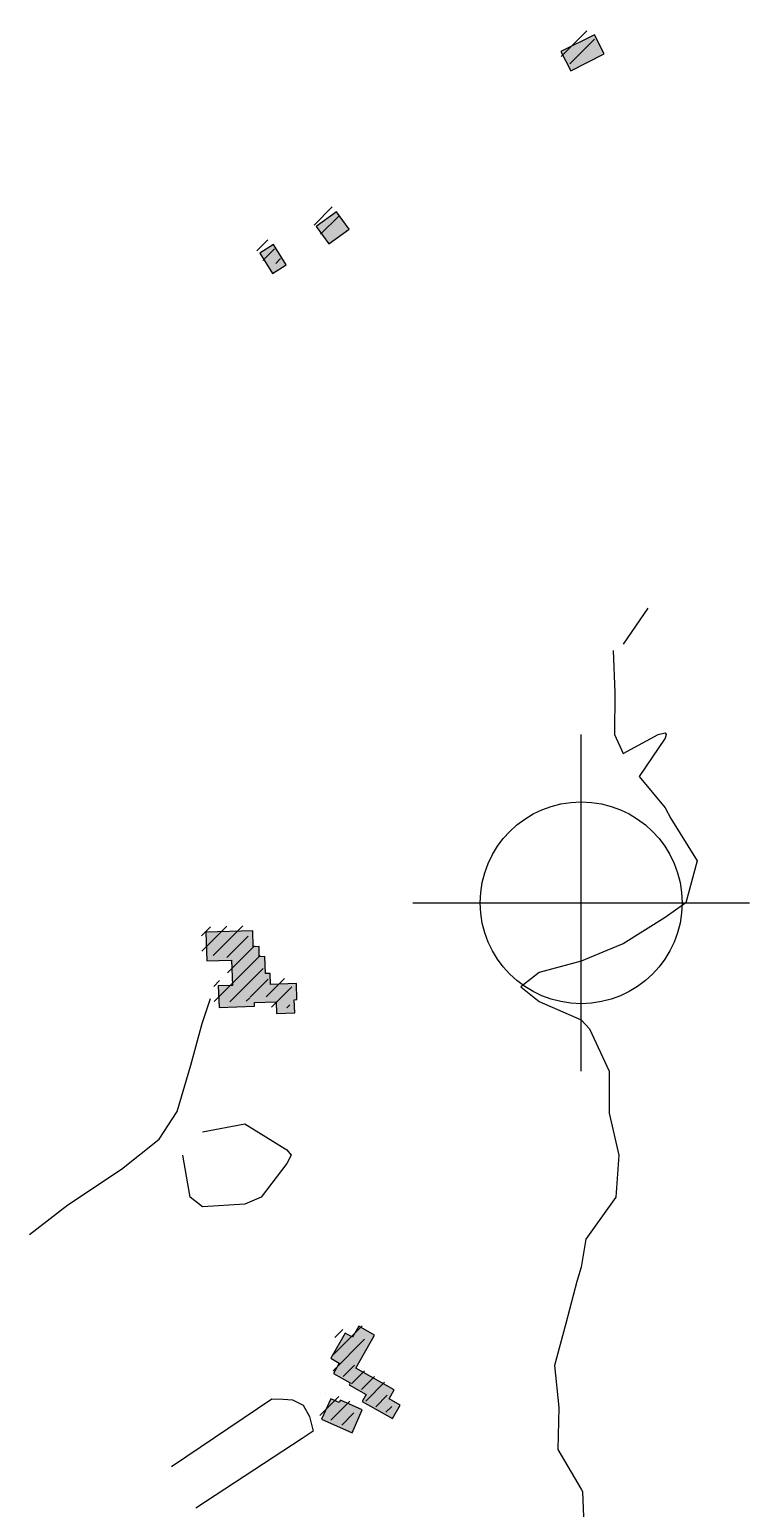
# Model space of a CAD drawing. Extents: x 6376870 to 6544053, y 1818313 to 2076828.
# Drawn here: x 6472002 to 6473029, y 1888559 to 1890668 of the extents above; entities that cross this region are included whole.
import ezdxf

# ---------------------------------------------------------------- set-up
doc = ezdxf.new("R2010")
doc.units = 21
for name, color, linetype in [('BUILDINGS', 9, 'Continuous'), ('CL_LOCAL', 4, 'Continuous'), ('CONTOUR_INDEX', 150, 'Continuous'), ('CONTOUR_MAJOR', 92, 'Continuous')]:
    doc.layers.add(name, color=color, linetype=linetype)

msp = doc.modelspace()

# ---------------------------------------------------------------- hatches: boundary and pattern name
at = {"layer": 'BUILDINGS_HATCH'}
for points in [[(6472760.2, 1890637.1), (6472774.1, 1890609.4), (6472821.8, 1890633.7), (6472807.9, 1890661)], [(6472428.9, 1890362.6), (6472458.2, 1890383.6), (6472440.2, 1890408.4), (6472411.2, 1890387.4)], [(6472348.7, 1890320.3), (6472368.3, 1890332.6), (6472350, 1890361.8), (6472330.5, 1890349.5)], [(6472272.6, 1889273.5), (6472323.3, 1889275.1), (6472323.1, 1889280.6), (6472353.8, 1889281.6), (6472354.3, 1889264.8), (6472380.4, 1889265.8), (6472379.9, 1889284.4), (6472383.6, 1889284.8), (6472383.1, 1889307.7), (6472346.1, 1889306.4), (6472345.6, 1889321.7), (6472338.7, 1889321.7), (6472337.9, 1889346.1), (6472329.9, 1889345.8), (6472329.6, 1889360.3), (6472321.3, 1889360), (6472320.5, 1889382.9), (6472253.7, 1889381), (6472255, 1889339.8), (6472290.3, 1889340.8), (6472291.6, 1889304.7), (6472271.5, 1889304.1)], [(6472494.4, 1888805.8), (6472471.8, 1888818.7), (6472462.8, 1888803), (6472452.2, 1888808.9), (6472432, 1888773.3), (6472444, 1888766.3), (6472435.7, 1888751.4), (6472459.7, 1888737.9), (6472458, 1888735), (6472482.6, 1888721.4), (6472476.8, 1888711.2), (6472520.1, 1888687), (6472531, 1888706.3), (6472515.3, 1888715.1), (6472522.5, 1888727.8), (6472467.5, 1888759)], [(6472476.8, 1888699.6), (6472445.6, 1888713.5), (6472444.1, 1888709.9), (6472431.8, 1888715.4), (6472418.8, 1888686.3), (6472462.3, 1888666.8)]]:
    msp.add_hatch(color=251, dxfattribs=at).paths.add_polyline_path(points)
at = {"layer": 'BUILDINGS_SHADOW'}
h = msp.add_hatch(dxfattribs=at)
h.set_pattern_fill('ANSI31', scale=5)
h.paths.add_polyline_path([(6472753.4, 1890644.5), (6472767.3, 1890616.7), (6472815, 1890641), (6472801, 1890668.3)])
h = msp.add_hatch(dxfattribs=at)
h.set_pattern_fill('ANSI31', scale=5)
h.paths.add_polyline_path([(6472422.1, 1890369.9), (6472451.4, 1890390.9), (6472433.4, 1890415.8), (6472404.4, 1890394.7)])
h = msp.add_hatch(dxfattribs=at)
h.set_pattern_fill('ANSI31', scale=5)
h.paths.add_polyline_path([(6472341.9, 1890327.6), (6472361.4, 1890339.9), (6472343.2, 1890369.1), (6472323.6, 1890356.8)])
h = msp.add_hatch(dxfattribs=at)
h.set_pattern_fill('ANSI31', scale=5)
h.paths.add_polyline_path([(6472265.8, 1889280.8), (6472316.5, 1889282.5), (6472316.2, 1889287.9), (6472346.9, 1889288.9), (6472347.5, 1889272.2), (6472373.6, 1889273.2), (6472373, 1889291.7), (6472376.8, 1889292.1), (6472376.3, 1889315), (6472339.3, 1889313.7), (6472338.8, 1889329), (6472331.9, 1889329), (6472331.1, 1889353.4), (6472323.1, 1889353.1), (6472322.8, 1889367.7), (6472314.5, 1889367.3), (6472313.7, 1889390.3), (6472246.9, 1889388.3), (6472248.2, 1889347.2), (6472283.5, 1889348.1), (6472284.8, 1889312.1), (6472264.7, 1889311.4)])
h = msp.add_hatch(dxfattribs=at)
h.set_pattern_fill('ANSI31', scale=5)
h.paths.add_polyline_path([(6472487.6, 1888813.2), (6472464.9, 1888826), (6472456, 1888810.4), (6472445.4, 1888816.2), (6472425.2, 1888780.6), (6472437.2, 1888773.6), (6472428.9, 1888758.7), (6472452.9, 1888745.2), (6472451.2, 1888742.3), (6472475.8, 1888728.7), (6472470, 1888718.5), (6472513.3, 1888694.4), (6472524.2, 1888713.6), (6472508.5, 1888722.4), (6472515.7, 1888735.1), (6472460.7, 1888766.3)])
h = msp.add_hatch(dxfattribs=at)
h.set_pattern_fill('ANSI31', scale=5)
h.paths.add_polyline_path([(6472470, 1888706.9), (6472438.8, 1888720.8), (6472437.3, 1888717.2), (6472425, 1888722.7), (6472412, 1888693.6), (6472455.5, 1888674.2)])

# ---------------------------------------------------------------- linework, layer by layer
at = {"layer": 'BUILDINGS'}
for points in [[(6472760.2, 1890637.1), (6472774.1, 1890609.4), (6472821.8, 1890633.7), (6472807.9, 1890661), (6472760.2, 1890637.1)], [(6472428.9, 1890362.6), (6472458.2, 1890383.6), (6472440.2, 1890408.4), (6472411.2, 1890387.4), (6472428.9, 1890362.6)], [(6472348.7, 1890320.3), (6472368.3, 1890332.6), (6472350, 1890361.8), (6472330.5, 1890349.5), (6472348.7, 1890320.3)], [(6472272.6, 1889273.5), (6472323.3, 1889275.1), (6472323.1, 1889280.6), (6472353.8, 1889281.6), (6472354.3, 1889264.8), (6472380.4, 1889265.8), (6472379.9, 1889284.4), (6472383.6, 1889284.8), (6472383.1, 1889307.7), (6472346.1, 1889306.4), (6472345.6, 1889321.7), (6472338.7, 1889321.7), (6472337.9, 1889346.1), (6472329.9, 1889345.8), (6472329.6, 1889360.3), (6472321.3, 1889360), (6472320.5, 1889382.9), (6472253.7, 1889381), (6472255, 1889339.8), (6472290.3, 1889340.8), (6472291.6, 1889304.7), (6472271.5, 1889304.1), (6472272.6, 1889273.5)], [(6472494.4, 1888805.8), (6472471.8, 1888818.7), (6472462.8, 1888803), (6472452.2, 1888808.9), (6472432, 1888773.3), (6472444, 1888766.3), (6472435.7, 1888751.4), (6472459.7, 1888737.9), (6472458, 1888735), (6472482.6, 1888721.4), (6472476.8, 1888711.2), (6472520.1, 1888687), (6472531, 1888706.3), (6472515.3, 1888715.1), (6472522.5, 1888727.8), (6472467.5, 1888759), (6472494.4, 1888805.8)], [(6472476.8, 1888699.6), (6472445.6, 1888713.5), (6472444.1, 1888709.9), (6472431.8, 1888715.4), (6472418.8, 1888686.3), (6472462.3, 1888666.8), (6472476.8, 1888699.6)]]:
    msp.add_lwpolyline(points, close=True, dxfattribs=at)
at = {"layer": 'CL_LOCAL'}
for points in [[(6472002.3, 1888949.5), (6472056.9, 1888991.7), (6472133.5, 1889042.8), (6472187, 1889085.7), (6472212.9, 1889125.1), (6472232.5, 1889191), (6472248.3, 1889250.5), (6472260.4, 1889286.2)], [(6472204.9, 1888618.8), (6472347.7, 1888715.4), (6472363.8, 1888714.8), (6472377.2, 1888713.6), (6472392.4, 1888706), (6472401.6, 1888690.2), (6472406.8, 1888669.3), (6472391.3, 1888658.8), (6472239.3, 1888559.1)]]:
    msp.add_lwpolyline(points, dxfattribs=at)
at = {"layer": 'CONTOUR_INDEX', "elevation": 70}
for points in [[(6472884.3, 1889842.8), (6472849.1, 1889791.5)], [(6472834.5, 1889782.8), (6472837.1, 1889722.8), (6472836.6, 1889662.8), (6472849.1, 1889635.5), (6472899.1, 1889662.8), (6472909.1, 1889665.1), (6472910.3, 1889662.8), (6472909.1, 1889657.4), (6472871.6, 1889602.8), (6472909.1, 1889558.4), (6472917, 1889542.8), (6472954.6, 1889482.8), (6472938.5, 1889422.8), (6472909.1, 1889401.7), (6472849.1, 1889364.3), (6472845.2, 1889362.8), (6472789.1, 1889339.6), (6472729.1, 1889323.2), (6472702.9, 1889302.8), (6472729.1, 1889282.1), (6472789.1, 1889256), (6472800.9, 1889242.8), (6472829.1, 1889182.8), (6472829.1, 1889122.8), (6472842.9, 1889062.8), (6472838.6, 1889002.8), (6472795.9, 1888942.8), (6472789.1, 1888902.8), (6472782.7, 1888882.8), (6472767.4, 1888822.8), (6472751.1, 1888762.8), (6472757.1, 1888702.8), (6472755.9, 1888642.8), (6472789.1, 1888586.3), (6472791, 1888582.8), (6472793.3, 1888522.8)]]:
    msp.add_lwpolyline(points, dxfattribs=at)
at = {"layer": 'CONTOUR_MAJOR', "elevation": 75}
msp.add_lwpolyline([(6472249.1, 1889096.2), (6472309.1, 1889107.4), (6472369.1, 1889070.3), (6472375.4, 1889062.8), (6472369.1, 1889050.7), (6472332.6, 1889002.8), (6472309.1, 1888993), (6472249.1, 1888989.2), (6472231.4, 1889002.8), (6472221, 1889062.8)], dxfattribs=at)
at = {"layer": 'IMG_ALIGN_FAR'}
for p, q in [((6472789.1, 1889182.8, 46.6), (6472789.1, 1889662.8, 46.6)), ((6472549.1, 1889422.8, 46.6), (6473029.1, 1889422.8, 46.6))]:
    msp.add_line(p, q, dxfattribs=at)
msp.add_circle((6472789.1, 1889422.8, 46.6), 144, dxfattribs=at)

doc.saveas('drawing.dxf')
